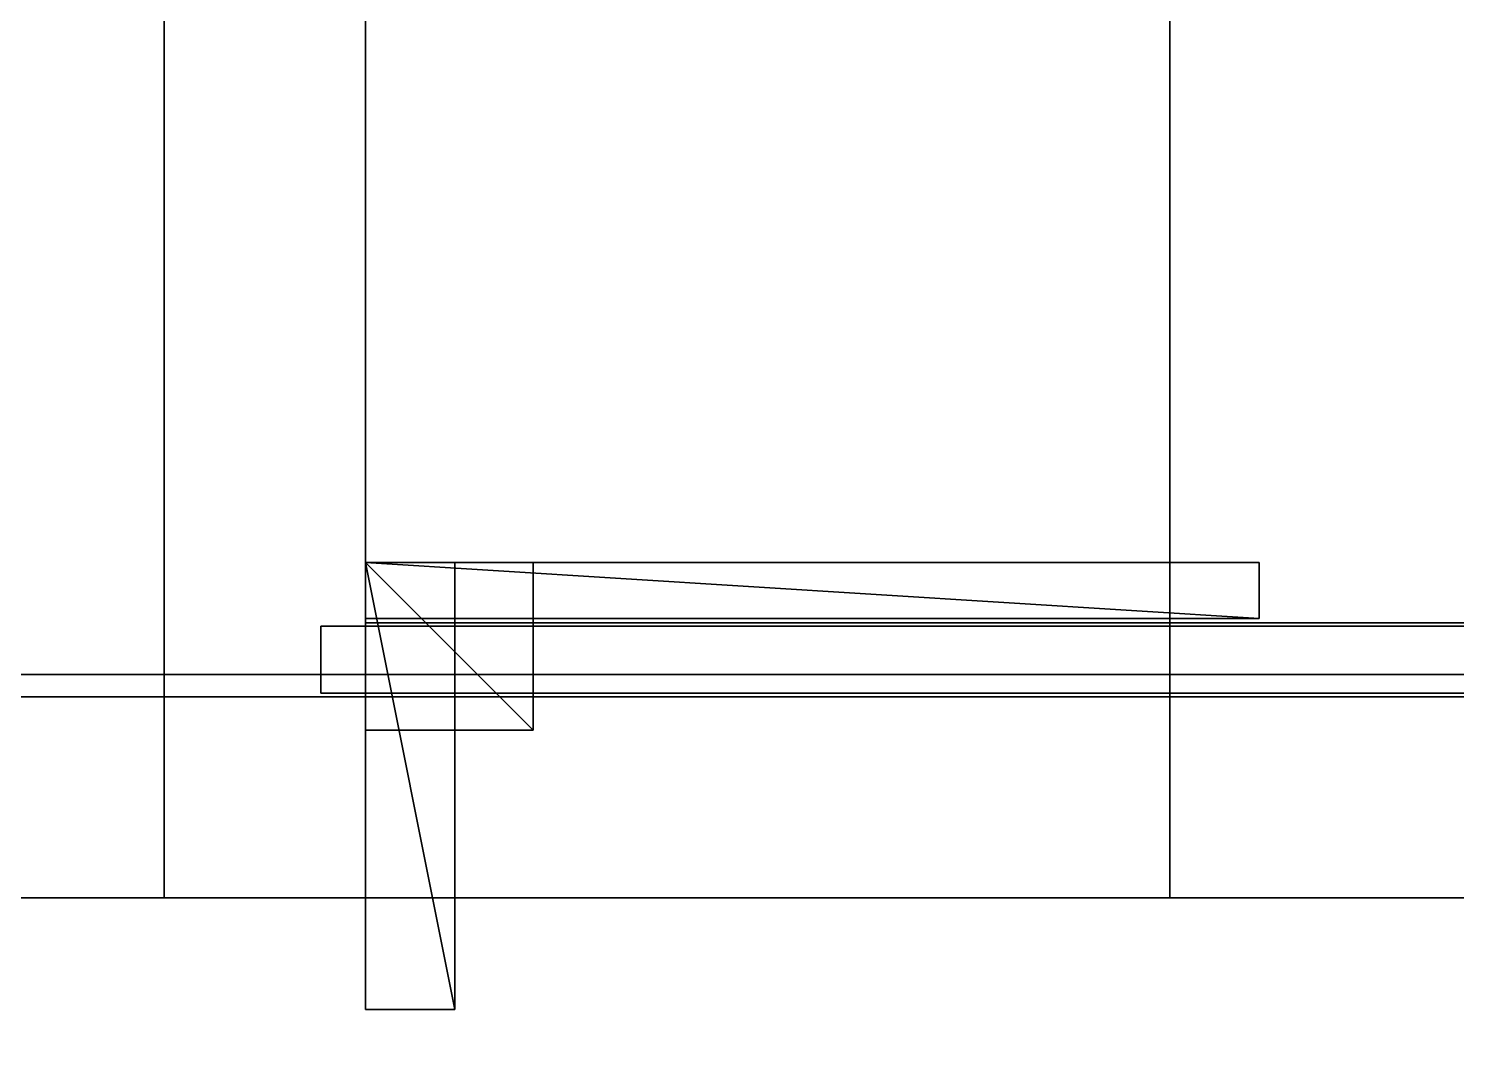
# Model space of a CAD drawing. Extents: x -469 to 3226, y 1395 to 4288.
# Drawn here: x 2434 to 2561.8, y 1531.5 to 1622.8 of the extents above; entities that cross this region are included whole.
import ezdxf

# ---------------------------------------------------------------- set-up
doc = ezdxf.new("R2010")
doc.units = 0
for name, color, linetype in [('LAYER0', 7, 'CONTINUOUS'), ('LAYER1', 7, 'CONTINUOUS'), ('LAYER2', 7, 'CONTINUOUS'), ('LAYER341', 9, 'CONTINUOUS'), ('LAYER346', 9, 'CONTINUOUS'), ('LAYER348', 9, 'CONTINUOUS'), ('LAYER350', 9, 'CONTINUOUS'), ('LAYER359', 2, 'CONTINUOUS'), ('LAYER360', 7, 'CONTINUOUS'), ('LAYER361', 253, 'CONTINUOUS'), ('LAYER362', 253, 'CONTINUOUS'), ('LAYER363', 253, 'CONTINUOUS'), ('LAYER364', 253, 'CONTINUOUS'), ('LAYER365', 253, 'CONTINUOUS'), ('LAYER366', 253, 'CONTINUOUS'), ('LAYER367', 7, 'CONTINUOUS'), ('LAYER369', 7, 'CONTINUOUS'), ('LAYER370', 7, 'CONTINUOUS'), ('LAYER371', 7, 'CONTINUOUS'), ('LAYER437', 7, 'CONTINUOUS'), ('LAYER438', 9, 'CONTINUOUS')]:
    doc.layers.add(name, color=color, linetype=linetype)

msp = doc.modelspace()

# ---------------------------------------------------------------- linework, layer by layer
at = {"layer": 'LAYER0', "invisible_edges": 1}
for points in [[(3116.174, 4288.024, -5), (-468.8259, 1395.024, -5), (-468.8259, 4288.024, -5), (3116.174, 4288.024, -5)], [(-468.8259, 1395.024, -5), (3116.174, 4288.024, -5), (3116.174, 1395.024, -5), (-468.8259, 1395.024, -5)], [(3116.174, 1395.024), (-468.8259, 4288.024), (-468.8259, 1395.024), (3116.174, 1395.024)], [(-468.8259, 4288.024), (3116.174, 1395.024), (3116.174, 4288.024), (-468.8259, 4288.024)]]:
    msp.add_3dface(points, dxfattribs=at)
at = {"layer": 'LAYER1'}
for points, invisible_edges in [([(-468.8259, 1395.024), (-318.8259, 1545.024), (3116.174, 1395.024), (-468.8259, 1395.024)], 3), ([(3116.174, 1395.024), (-318.8259, 1545.024), (2966.174, 1545.024), (3116.174, 1395.024)], 5), ([(2966.174, 1545.024, 2430), (2346.174, 1545.024, 2198), (-318.8259, 1545.024, 2430), (2966.174, 1545.024, 2430)], 3), ([(-318.8259, 1545.024), (1126.174, 1545.024, 1008), (2966.174, 1545.024), (-318.8259, 1545.024)], 3), ([(2346.174, 1545.024, 1008), (2966.174, 1545.024), (1126.174, 1545.024, 1008), (2346.174, 1545.024, 1008)], 3), ([(2966.174, 1545.024, 2430), (2346.174, 1545.024, 1008), (2346.174, 1545.024, 2198), (2966.174, 1545.024, 2430)], 5), ([(2966.174, 1545.024), (2346.174, 1545.024, 1008), (2966.174, 1545.024, 2430), (2966.174, 1545.024)], 3)]:
    msp.add_3dface(points, dxfattribs=dict(at, invisible_edges=invisible_edges))
at = {"layer": 'LAYER2', "invisible_edges": 1}
for points in [[(2536.174, 1745.024, 2430), (921.1741, 1545.024, 2430), (2536.174, 1545.024, 2430), (2536.174, 1745.024, 2430)], [(921.1741, 1545.024, 2430), (2536.174, 1745.024, 2430), (921.1741, 1745.024, 2430), (921.1741, 1545.024, 2430)], [(921.1741, 1745.024, 2425), (2536.174, 1545.024, 2425), (921.1741, 1545.024, 2425), (921.1741, 1745.024, 2425)], [(2536.174, 1545.024, 2425), (921.1741, 1745.024, 2425), (2536.174, 1745.024, 2425), (2536.174, 1545.024, 2425)], [(2536.174, 1745.024, 2430), (2536.174, 1545.024, 2425), (2536.174, 1745.024, 2425), (2536.174, 1745.024, 2430)], [(2536.174, 1545.024, 2425), (2536.174, 1745.024, 2430), (2536.174, 1545.024, 2430), (2536.174, 1545.024, 2425)], [(921.1741, 1545.024, 2430), (2536.174, 1545.024, 2425), (2536.174, 1545.024, 2430), (921.1741, 1545.024, 2430)], [(2536.174, 1545.024, 2425), (921.1741, 1545.024, 2430), (921.1741, 1545.024, 2425), (2536.174, 1545.024, 2425)]]:
    msp.add_3dface(points, dxfattribs=at)
at = {"layer": 'LAYER341', "invisible_edges": 1}
for points in [[(796.1741, 1545.024, 750.0001), (2966.174, 2095.024, 750.0001), (2966.174, 1545.024, 750.0001), (796.1741, 1545.024, 750.0001)], [(2966.174, 2095.024, 750.0001), (796.1741, 1545.024, 750.0001), (796.1741, 2095.024, 750.0001), (2966.174, 2095.024, 750.0001)], [(796.1741, 2095.024, 775.0001), (2966.174, 1545.024, 775.0001), (2966.174, 2095.024, 775.0001), (796.1741, 2095.024, 775.0001)], [(2966.174, 1545.024, 775.0001), (796.1741, 2095.024, 775.0001), (796.1741, 1545.024, 775.0001), (2966.174, 1545.024, 775.0001)], [(2966.174, 1545.024, 775.0001), (796.1741, 1545.024, 750.0001), (2966.174, 1545.024, 750.0001), (2966.174, 1545.024, 775.0001)], [(796.1741, 1545.024, 750.0001), (2966.174, 1545.024, 775.0001), (796.1741, 1545.024, 775.0001), (796.1741, 1545.024, 750.0001)]]:
    msp.add_3dface(points, dxfattribs=at)
at = {"layer": 'LAYER346', "invisible_edges": 1}
for points in [[(814.1741, 1563.024, 775.0001), (2966.174, 1545.024, 775.0001), (814.1741, 1545.024, 775.0001), (814.1741, 1563.024, 775.0001)], [(2966.174, 1545.024, 775.0001), (814.1741, 1563.024, 775.0001), (2966.174, 1563.024, 775.0001), (2966.174, 1545.024, 775.0001)], [(2966.174, 1563.024, 835.0001), (814.1741, 1545.024, 835.0001), (2966.174, 1545.024, 835.0001), (2966.174, 1563.024, 835.0001)], [(814.1741, 1545.024, 835.0001), (2966.174, 1563.024, 835.0001), (814.1741, 1563.024, 835.0001), (814.1741, 1545.024, 835.0001)], [(814.1741, 1563.024, 775.0001), (2966.174, 1563.024, 835.0001), (2966.174, 1563.024, 775.0001), (814.1741, 1563.024, 775.0001)], [(2966.174, 1563.024, 835.0001), (814.1741, 1563.024, 775.0001), (814.1741, 1563.024, 835.0001), (2966.174, 1563.024, 835.0001)], [(814.1741, 1545.024, 835.0001), (2966.174, 1545.024, 775.0001), (2966.174, 1545.024, 835.0001), (814.1741, 1545.024, 835.0001)], [(2966.174, 1545.024, 775.0001), (814.1741, 1545.024, 835.0001), (814.1741, 1545.024, 775.0001), (2966.174, 1545.024, 775.0001)]]:
    msp.add_3dface(points, dxfattribs=at)
at = {"layer": 'LAYER348', "invisible_edges": 1}
for points in [[(814.1741, 1545.024, 600), (2446.174, 1645.024, 600), (2446.174, 1545.024, 600), (814.1741, 1545.024, 600)], [(2446.174, 1645.024, 600), (814.1741, 1545.024, 600), (814.1741, 1645.024, 600), (2446.174, 1645.024, 600)], [(814.1741, 1645.024, 618), (2446.174, 1545.024, 618), (2446.174, 1645.024, 618), (814.1741, 1645.024, 618)], [(2446.174, 1545.024, 618), (814.1741, 1645.024, 618), (814.1741, 1545.024, 618), (2446.174, 1545.024, 618)], [(2446.174, 1545.024, 618), (2446.174, 1645.024, 600), (2446.174, 1645.024, 618), (2446.174, 1545.024, 618)], [(2446.174, 1645.024, 600), (2446.174, 1545.024, 618), (2446.174, 1545.024, 600), (2446.174, 1645.024, 600)], [(2446.174, 1545.024, 618), (814.1741, 1545.024, 600), (2446.174, 1545.024, 600), (2446.174, 1545.024, 618)], [(814.1741, 1545.024, 600), (2446.174, 1545.024, 618), (814.1741, 1545.024, 618), (814.1741, 1545.024, 600)]]:
    msp.add_3dface(points, dxfattribs=at)
at = {"layer": 'LAYER350', "invisible_edges": 1}
for points in [[(2464.174, 1545.024, 80.0001), (2446.174, 2075.024, 80.0001), (2464.174, 2075.024, 80.0001), (2464.174, 1545.024, 80.0001)], [(2446.174, 2075.024, 80.0001), (2464.174, 1545.024, 80.0001), (2446.174, 1545.024, 80.0001), (2446.174, 2075.024, 80.0001)], [(2446.174, 1545.024, 750.0001), (2464.174, 2075.024, 750.0001), (2446.174, 2075.024, 750.0001), (2446.174, 1545.024, 750.0001)], [(2464.174, 2075.024, 750.0001), (2446.174, 1545.024, 750.0001), (2464.174, 1545.024, 750.0001), (2464.174, 2075.024, 750.0001)], [(2446.174, 2075.024, 80.0001), (2446.174, 1545.024, 750.0001), (2446.174, 2075.024, 750.0001), (2446.174, 2075.024, 80.0001)], [(2446.174, 1545.024, 750.0001), (2446.174, 2075.024, 80.0001), (2446.174, 1545.024, 80.0001), (2446.174, 1545.024, 750.0001)], [(2464.174, 1545.024, 80.0001), (2464.174, 2075.024, 750.0001), (2464.174, 1545.024, 750.0001), (2464.174, 1545.024, 80.0001)], [(2464.174, 2075.024, 750.0001), (2464.174, 1545.024, 80.0001), (2464.174, 2075.024, 80.0001), (2464.174, 2075.024, 750.0001)], [(2446.174, 1545.024, 750.0001), (2464.174, 1545.024, 80.0001), (2464.174, 1545.024, 750.0001), (2446.174, 1545.024, 750.0001)], [(2464.174, 1545.024, 80.0001), (2446.174, 1545.024, 750.0001), (2446.174, 1545.024, 80.0001), (2464.174, 1545.024, 80.0001)]]:
    msp.add_3dface(points, dxfattribs=at)
at = {"layer": 'LAYER359'}
for points in [[(2464.174, 1575.024, 720.5001), (2544.174, 1570.024, 720.5001), (2544.174, 1575.024, 720.5001), (2464.174, 1575.024, 720.5001)], [(2464.174, 1570.024, 720.5001), (2544.174, 1570.024, 720.5001), (2464.174, 1575.024, 720.5001), (2464.174, 1570.024, 720.5001)], [(2464.174, 1575.024, 697.5001), (2464.174, 1570.024, 720.5001), (2464.174, 1575.024, 720.5001), (2464.174, 1575.024, 697.5001)], [(2464.174, 1570.024, 697.5001), (2464.174, 1570.024, 720.5001), (2464.174, 1575.024, 697.5001), (2464.174, 1570.024, 697.5001)], [(2544.174, 1575.024, 697.5001), (2464.174, 1575.024, 720.5001), (2544.174, 1575.024, 720.5001), (2544.174, 1575.024, 697.5001)], [(2464.174, 1575.024, 697.5001), (2464.174, 1575.024, 720.5001), (2544.174, 1575.024, 697.5001), (2464.174, 1575.024, 697.5001)], [(2544.174, 1570.024, 697.5001), (2464.174, 1575.024, 697.5001), (2544.174, 1575.024, 697.5001), (2544.174, 1570.024, 697.5001)], [(2464.174, 1570.024, 697.5001), (2464.174, 1575.024, 697.5001), (2544.174, 1570.024, 697.5001), (2464.174, 1570.024, 697.5001)], [(2544.174, 1575.024, 720.5001), (2544.174, 1570.024, 697.5001), (2544.174, 1575.024, 697.5001), (2544.174, 1575.024, 720.5001)], [(2544.174, 1570.024, 720.5001), (2544.174, 1570.024, 697.5001), (2544.174, 1575.024, 720.5001), (2544.174, 1570.024, 720.5001)], [(2544.174, 1570.024, 720.5001), (2464.174, 1570.024, 697.5001), (2544.174, 1570.024, 697.5001), (2544.174, 1570.024, 720.5001)], [(2464.174, 1570.024, 720.5001), (2464.174, 1570.024, 697.5001), (2544.174, 1570.024, 720.5001), (2464.174, 1570.024, 720.5001)]]:
    msp.add_3dface(points, dxfattribs=at)
at = {"layer": 'LAYER360', "invisible_edges": 1}
for points in [[(2464.174, 1575.024, 720.5001), (2544.174, 1575.024, 697.5001), (2464.174, 1575.024, 697.5001), (2464.174, 1575.024, 720.5001)], [(2544.174, 1575.024, 697.5001), (2464.174, 1575.024, 720.5001), (2544.174, 1575.024, 720.5001), (2544.174, 1575.024, 697.5001)], [(2464.174, 1575.024, 720.5001), (2544.174, 1570.024, 720.5001), (2544.174, 1575.024, 720.5001), (2464.174, 1575.024, 720.5001)], [(2544.174, 1570.024, 720.5001), (2464.174, 1575.024, 720.5001), (2464.174, 1570.024, 720.5001), (2544.174, 1570.024, 720.5001)], [(2464.174, 1570.024, 697.5001), (2544.174, 1575.024, 697.5001), (2544.174, 1570.024, 697.5001), (2464.174, 1570.024, 697.5001)], [(2544.174, 1575.024, 697.5001), (2464.174, 1570.024, 697.5001), (2464.174, 1575.024, 697.5001), (2544.174, 1575.024, 697.5001)], [(2464.174, 1570.024, 697.5001), (2464.174, 1575.024, 720.5001), (2464.174, 1575.024, 697.5001), (2464.174, 1570.024, 697.5001)], [(2464.174, 1575.024, 720.5001), (2464.174, 1570.024, 697.5001), (2464.174, 1570.024, 720.5001), (2464.174, 1575.024, 720.5001)], [(2544.174, 1570.024, 720.5001), (2544.174, 1575.024, 697.5001), (2544.174, 1575.024, 720.5001), (2544.174, 1570.024, 720.5001)], [(2544.174, 1575.024, 697.5001), (2544.174, 1570.024, 720.5001), (2544.174, 1570.024, 697.5001), (2544.174, 1575.024, 697.5001)], [(2544.174, 1570.024, 720.5001), (2464.174, 1570.024, 697.5001), (2544.174, 1570.024, 697.5001), (2544.174, 1570.024, 720.5001)], [(2464.174, 1570.024, 697.5001), (2544.174, 1570.024, 720.5001), (2464.174, 1570.024, 720.5001), (2464.174, 1570.024, 697.5001)]]:
    msp.add_3dface(points, dxfattribs=at)
at = {"layer": 'LAYER361'}
for points in [[(2464.174, 1575.024, 720.5001), (2479.174, 1560.024, 720.5001), (2479.174, 1575.024, 720.5001), (2464.174, 1575.024, 720.5001)], [(2464.174, 1560.024, 720.5001), (2479.174, 1560.024, 720.5001), (2464.174, 1575.024, 720.5001), (2464.174, 1560.024, 720.5001)], [(2464.174, 1575.024, 705.5001), (2464.174, 1560.024, 720.5001), (2464.174, 1575.024, 720.5001), (2464.174, 1575.024, 705.5001)], [(2464.174, 1560.024, 705.5001), (2464.174, 1560.024, 720.5001), (2464.174, 1575.024, 705.5001), (2464.174, 1560.024, 705.5001)], [(2479.174, 1575.024, 705.5001), (2464.174, 1575.024, 720.5001), (2479.174, 1575.024, 720.5001), (2479.174, 1575.024, 705.5001)], [(2464.174, 1575.024, 705.5001), (2464.174, 1575.024, 720.5001), (2479.174, 1575.024, 705.5001), (2464.174, 1575.024, 705.5001)], [(2479.174, 1560.024, 705.5001), (2464.174, 1575.024, 705.5001), (2479.174, 1575.024, 705.5001), (2479.174, 1560.024, 705.5001)], [(2464.174, 1560.024, 705.5001), (2464.174, 1575.024, 705.5001), (2479.174, 1560.024, 705.5001), (2464.174, 1560.024, 705.5001)], [(2479.174, 1575.024, 720.5001), (2479.174, 1560.024, 705.5001), (2479.174, 1575.024, 705.5001), (2479.174, 1575.024, 720.5001)], [(2479.174, 1560.024, 720.5001), (2479.174, 1560.024, 705.5001), (2479.174, 1575.024, 720.5001), (2479.174, 1560.024, 720.5001)], [(2479.174, 1560.024, 720.5001), (2464.174, 1560.024, 705.5001), (2479.174, 1560.024, 705.5001), (2479.174, 1560.024, 720.5001)], [(2464.174, 1560.024, 720.5001), (2464.174, 1560.024, 705.5001), (2479.174, 1560.024, 720.5001), (2464.174, 1560.024, 720.5001)]]:
    msp.add_3dface(points, dxfattribs=at)
at = {"layer": 'LAYER362'}
for points in [[(2464.174, 1575.024, 720.5001), (2479.174, 1560.024, 720.5001), (2479.174, 1575.024, 720.5001), (2464.174, 1575.024, 720.5001)], [(2464.174, 1560.024, 720.5001), (2479.174, 1560.024, 720.5001), (2464.174, 1575.024, 720.5001), (2464.174, 1560.024, 720.5001)], [(2464.174, 1575.024, 705.5001), (2464.174, 1560.024, 720.5001), (2464.174, 1575.024, 720.5001), (2464.174, 1575.024, 705.5001)], [(2464.174, 1560.024, 705.5001), (2464.174, 1560.024, 720.5001), (2464.174, 1575.024, 705.5001), (2464.174, 1560.024, 705.5001)], [(2479.174, 1575.024, 705.5001), (2464.174, 1575.024, 720.5001), (2479.174, 1575.024, 720.5001), (2479.174, 1575.024, 705.5001)], [(2464.174, 1575.024, 705.5001), (2464.174, 1575.024, 720.5001), (2479.174, 1575.024, 705.5001), (2464.174, 1575.024, 705.5001)], [(2479.174, 1560.024, 705.5001), (2464.174, 1575.024, 705.5001), (2479.174, 1575.024, 705.5001), (2479.174, 1560.024, 705.5001)], [(2464.174, 1560.024, 705.5001), (2464.174, 1575.024, 705.5001), (2479.174, 1560.024, 705.5001), (2464.174, 1560.024, 705.5001)], [(2479.174, 1575.024, 720.5001), (2479.174, 1560.024, 705.5001), (2479.174, 1575.024, 705.5001), (2479.174, 1575.024, 720.5001)], [(2479.174, 1560.024, 720.5001), (2479.174, 1560.024, 705.5001), (2479.174, 1575.024, 720.5001), (2479.174, 1560.024, 720.5001)], [(2479.174, 1560.024, 720.5001), (2464.174, 1560.024, 705.5001), (2479.174, 1560.024, 705.5001), (2479.174, 1560.024, 720.5001)], [(2464.174, 1560.024, 720.5001), (2464.174, 1560.024, 705.5001), (2479.174, 1560.024, 720.5001), (2464.174, 1560.024, 720.5001)]]:
    msp.add_3dface(points, dxfattribs=at)
at = {"layer": 'LAYER363'}
for points in [[(2464.174, 1575.024, 720.5001), (2479.174, 1560.024, 720.5001), (2479.174, 1575.024, 720.5001), (2464.174, 1575.024, 720.5001)], [(2464.174, 1560.024, 720.5001), (2479.174, 1560.024, 720.5001), (2464.174, 1575.024, 720.5001), (2464.174, 1560.024, 720.5001)], [(2464.174, 1575.024, 705.5001), (2464.174, 1560.024, 720.5001), (2464.174, 1575.024, 720.5001), (2464.174, 1575.024, 705.5001)], [(2464.174, 1560.024, 705.5001), (2464.174, 1560.024, 720.5001), (2464.174, 1575.024, 705.5001), (2464.174, 1560.024, 705.5001)], [(2479.174, 1575.024, 705.5001), (2464.174, 1575.024, 720.5001), (2479.174, 1575.024, 720.5001), (2479.174, 1575.024, 705.5001)], [(2464.174, 1575.024, 705.5001), (2464.174, 1575.024, 720.5001), (2479.174, 1575.024, 705.5001), (2464.174, 1575.024, 705.5001)], [(2479.174, 1560.024, 705.5001), (2464.174, 1575.024, 705.5001), (2479.174, 1575.024, 705.5001), (2479.174, 1560.024, 705.5001)], [(2464.174, 1560.024, 705.5001), (2464.174, 1575.024, 705.5001), (2479.174, 1560.024, 705.5001), (2464.174, 1560.024, 705.5001)], [(2479.174, 1575.024, 720.5001), (2479.174, 1560.024, 705.5001), (2479.174, 1575.024, 705.5001), (2479.174, 1575.024, 720.5001)], [(2479.174, 1560.024, 720.5001), (2479.174, 1560.024, 705.5001), (2479.174, 1575.024, 720.5001), (2479.174, 1560.024, 720.5001)], [(2479.174, 1560.024, 720.5001), (2464.174, 1560.024, 705.5001), (2479.174, 1560.024, 705.5001), (2479.174, 1560.024, 720.5001)], [(2464.174, 1560.024, 720.5001), (2464.174, 1560.024, 705.5001), (2479.174, 1560.024, 720.5001), (2464.174, 1560.024, 720.5001)]]:
    msp.add_3dface(points, dxfattribs=at)
at = {"layer": 'LAYER364'}
for points in [[(2464.174, 1575.024, 720.5001), (2479.174, 1560.024, 720.5001), (2479.174, 1575.024, 720.5001), (2464.174, 1575.024, 720.5001)], [(2464.174, 1560.024, 720.5001), (2479.174, 1560.024, 720.5001), (2464.174, 1575.024, 720.5001), (2464.174, 1560.024, 720.5001)], [(2464.174, 1575.024, 705.5001), (2464.174, 1560.024, 720.5001), (2464.174, 1575.024, 720.5001), (2464.174, 1575.024, 705.5001)], [(2464.174, 1560.024, 705.5001), (2464.174, 1560.024, 720.5001), (2464.174, 1575.024, 705.5001), (2464.174, 1560.024, 705.5001)], [(2479.174, 1575.024, 705.5001), (2464.174, 1575.024, 720.5001), (2479.174, 1575.024, 720.5001), (2479.174, 1575.024, 705.5001)], [(2464.174, 1575.024, 705.5001), (2464.174, 1575.024, 720.5001), (2479.174, 1575.024, 705.5001), (2464.174, 1575.024, 705.5001)], [(2479.174, 1560.024, 705.5001), (2464.174, 1575.024, 705.5001), (2479.174, 1575.024, 705.5001), (2479.174, 1560.024, 705.5001)], [(2464.174, 1560.024, 705.5001), (2464.174, 1575.024, 705.5001), (2479.174, 1560.024, 705.5001), (2464.174, 1560.024, 705.5001)], [(2479.174, 1575.024, 720.5001), (2479.174, 1560.024, 705.5001), (2479.174, 1575.024, 705.5001), (2479.174, 1575.024, 720.5001)], [(2479.174, 1560.024, 720.5001), (2479.174, 1560.024, 705.5001), (2479.174, 1575.024, 720.5001), (2479.174, 1560.024, 720.5001)], [(2479.174, 1560.024, 720.5001), (2464.174, 1560.024, 705.5001), (2479.174, 1560.024, 705.5001), (2479.174, 1560.024, 720.5001)], [(2464.174, 1560.024, 720.5001), (2464.174, 1560.024, 705.5001), (2479.174, 1560.024, 720.5001), (2464.174, 1560.024, 720.5001)]]:
    msp.add_3dface(points, dxfattribs=at)
at = {"layer": 'LAYER365'}
for points in [[(2464.174, 1575.024, 720.5001), (2472.174, 1535.024, 720.5001), (2472.174, 1575.024, 720.5001), (2464.174, 1575.024, 720.5001)], [(2464.174, 1535.024, 720.5001), (2472.174, 1535.024, 720.5001), (2464.174, 1575.024, 720.5001), (2464.174, 1535.024, 720.5001)], [(2464.174, 1575.024, 712.5001), (2464.174, 1535.024, 720.5001), (2464.174, 1575.024, 720.5001), (2464.174, 1575.024, 712.5001)], [(2464.174, 1535.024, 712.5001), (2464.174, 1535.024, 720.5001), (2464.174, 1575.024, 712.5001), (2464.174, 1535.024, 712.5001)], [(2472.174, 1575.024, 712.5001), (2464.174, 1575.024, 720.5001), (2472.174, 1575.024, 720.5001), (2472.174, 1575.024, 712.5001)], [(2464.174, 1575.024, 712.5001), (2464.174, 1575.024, 720.5001), (2472.174, 1575.024, 712.5001), (2464.174, 1575.024, 712.5001)], [(2472.174, 1535.024, 712.5001), (2464.174, 1575.024, 712.5001), (2472.174, 1575.024, 712.5001), (2472.174, 1535.024, 712.5001)], [(2464.174, 1535.024, 712.5001), (2464.174, 1575.024, 712.5001), (2472.174, 1535.024, 712.5001), (2464.174, 1535.024, 712.5001)], [(2472.174, 1575.024, 720.5001), (2472.174, 1535.024, 712.5001), (2472.174, 1575.024, 712.5001), (2472.174, 1575.024, 720.5001)], [(2472.174, 1535.024, 720.5001), (2472.174, 1535.024, 712.5001), (2472.174, 1575.024, 720.5001), (2472.174, 1535.024, 720.5001)], [(2472.174, 1535.024, 720.5001), (2464.174, 1535.024, 712.5001), (2472.174, 1535.024, 712.5001), (2472.174, 1535.024, 720.5001)], [(2464.174, 1535.024, 720.5001), (2464.174, 1535.024, 712.5001), (2472.174, 1535.024, 720.5001), (2464.174, 1535.024, 720.5001)]]:
    msp.add_3dface(points, dxfattribs=at)
at = {"layer": 'LAYER366'}
for points in [[(2464.174, 1575.024, 720.5001), (2544.174, 1570.024, 720.5001), (2544.174, 1575.024, 720.5001), (2464.174, 1575.024, 720.5001)], [(2464.174, 1570.024, 720.5001), (2544.174, 1570.024, 720.5001), (2464.174, 1575.024, 720.5001), (2464.174, 1570.024, 720.5001)], [(2464.174, 1575.024, 704.5001), (2464.174, 1570.024, 720.5001), (2464.174, 1575.024, 720.5001), (2464.174, 1575.024, 704.5001)], [(2464.174, 1570.024, 704.5001), (2464.174, 1570.024, 720.5001), (2464.174, 1575.024, 704.5001), (2464.174, 1570.024, 704.5001)], [(2544.174, 1575.024, 704.5001), (2464.174, 1575.024, 720.5001), (2544.174, 1575.024, 720.5001), (2544.174, 1575.024, 704.5001)], [(2464.174, 1575.024, 704.5001), (2464.174, 1575.024, 720.5001), (2544.174, 1575.024, 704.5001), (2464.174, 1575.024, 704.5001)], [(2544.174, 1570.024, 704.5001), (2464.174, 1575.024, 704.5001), (2544.174, 1575.024, 704.5001), (2544.174, 1570.024, 704.5001)], [(2464.174, 1570.024, 704.5001), (2464.174, 1575.024, 704.5001), (2544.174, 1570.024, 704.5001), (2464.174, 1570.024, 704.5001)], [(2544.174, 1575.024, 720.5001), (2544.174, 1570.024, 704.5001), (2544.174, 1575.024, 704.5001), (2544.174, 1575.024, 720.5001)], [(2544.174, 1570.024, 720.5001), (2544.174, 1570.024, 704.5001), (2544.174, 1575.024, 720.5001), (2544.174, 1570.024, 720.5001)], [(2544.174, 1570.024, 720.5001), (2464.174, 1570.024, 704.5001), (2544.174, 1570.024, 704.5001), (2544.174, 1570.024, 720.5001)], [(2464.174, 1570.024, 720.5001), (2464.174, 1570.024, 704.5001), (2544.174, 1570.024, 720.5001), (2464.174, 1570.024, 720.5001)]]:
    msp.add_3dface(points, dxfattribs=at)
at = {"layer": 'LAYER367', "invisible_edges": 1}
for points in [[(2464.174, 1545.024, 81.0001), (2928.174, 2075.024, 81.0001), (2928.174, 1545.024, 81.0001), (2464.174, 1545.024, 81.0001)], [(2928.174, 2075.024, 81.0001), (2464.174, 1545.024, 81.0001), (2464.174, 2075.024, 81.0001), (2928.174, 2075.024, 81.0001)], [(2464.174, 1545.024, 81.0001), (2464.174, 2075.024, 99.0001), (2464.174, 2075.024, 81.0001), (2464.174, 1545.024, 81.0001)], [(2464.174, 2075.024, 99.0001), (2464.174, 1545.024, 81.0001), (2464.174, 1545.024, 99.0001), (2464.174, 2075.024, 99.0001)], [(2464.174, 2075.024, 99.0001), (2928.174, 1545.024, 99.0001), (2928.174, 2075.024, 99.0001), (2464.174, 2075.024, 99.0001)], [(2928.174, 1545.024, 99.0001), (2464.174, 2075.024, 99.0001), (2464.174, 1545.024, 99.0001), (2928.174, 1545.024, 99.0001)], [(2928.174, 1545.024, 99.0001), (2464.174, 1545.024, 81.0001), (2928.174, 1545.024, 81.0001), (2928.174, 1545.024, 99.0001)], [(2464.174, 1545.024, 81.0001), (2928.174, 1545.024, 99.0001), (2464.174, 1545.024, 99.0001), (2464.174, 1545.024, 81.0001)]]:
    msp.add_3dface(points, dxfattribs=at)
at = {"layer": 'LAYER369', "invisible_edges": 1}
for points in [[(2464.174, 1563.024, 629.5001), (2464.174, 1545.024, 749.5001), (2464.174, 1563.024, 749.5001), (2464.174, 1563.024, 629.5001)], [(2464.174, 1545.024, 749.5001), (2464.174, 1563.024, 629.5001), (2464.174, 1545.024, 629.5001), (2464.174, 1545.024, 749.5001)], [(2928.174, 1563.024, 749.5001), (2464.174, 1545.024, 749.5001), (2928.174, 1545.024, 749.5001), (2928.174, 1563.024, 749.5001)], [(2464.174, 1545.024, 749.5001), (2928.174, 1563.024, 749.5001), (2464.174, 1563.024, 749.5001), (2464.174, 1545.024, 749.5001)], [(2464.174, 1563.024, 629.5001), (2928.174, 1545.024, 629.5001), (2464.174, 1545.024, 629.5001), (2464.174, 1563.024, 629.5001)], [(2928.174, 1545.024, 629.5001), (2464.174, 1563.024, 629.5001), (2928.174, 1563.024, 629.5001), (2928.174, 1545.024, 629.5001)], [(2928.174, 1563.024, 749.5001), (2464.174, 1563.024, 629.5001), (2464.174, 1563.024, 749.5001), (2928.174, 1563.024, 749.5001)], [(2464.174, 1563.024, 629.5001), (2928.174, 1563.024, 749.5001), (2928.174, 1563.024, 629.5001), (2464.174, 1563.024, 629.5001)], [(2928.174, 1545.024, 629.5001), (2464.174, 1545.024, 749.5001), (2464.174, 1545.024, 629.5001), (2928.174, 1545.024, 629.5001)], [(2464.174, 1545.024, 749.5001), (2928.174, 1545.024, 629.5001), (2928.174, 1545.024, 749.5001), (2464.174, 1545.024, 749.5001)]]:
    msp.add_3dface(points, dxfattribs=at)
at = {"layer": 'LAYER370', "invisible_edges": 1}
for points in [[(2460.174, 1569.324, 95.0001), (2932.174, 1569.324, 749.5001), (2932.174, 1569.324, 95.0001), (2460.174, 1569.324, 95.0001)], [(2932.174, 1569.324, 749.5001), (2460.174, 1569.324, 95.0001), (2460.174, 1569.324, 749.5001), (2932.174, 1569.324, 749.5001)], [(2460.174, 1563.324, 749.5001), (2932.174, 1569.324, 749.5001), (2460.174, 1569.324, 749.5001), (2460.174, 1563.324, 749.5001)], [(2932.174, 1569.324, 749.5001), (2460.174, 1563.324, 749.5001), (2932.174, 1563.324, 749.5001), (2932.174, 1569.324, 749.5001)], [(2460.174, 1569.324, 95.0001), (2460.174, 1563.324, 749.5001), (2460.174, 1569.324, 749.5001), (2460.174, 1569.324, 95.0001)], [(2460.174, 1563.324, 749.5001), (2460.174, 1569.324, 95.0001), (2460.174, 1563.324, 95.0001), (2460.174, 1563.324, 749.5001)], [(2932.174, 1563.324, 95.0001), (2460.174, 1569.324, 95.0001), (2932.174, 1569.324, 95.0001), (2932.174, 1563.324, 95.0001)], [(2460.174, 1569.324, 95.0001), (2932.174, 1563.324, 95.0001), (2460.174, 1563.324, 95.0001), (2460.174, 1569.324, 95.0001)], [(2460.174, 1563.324, 749.5001), (2932.174, 1563.324, 95.0001), (2932.174, 1563.324, 749.5001), (2460.174, 1563.324, 749.5001)], [(2932.174, 1563.324, 95.0001), (2460.174, 1563.324, 749.5001), (2460.174, 1563.324, 95.0001), (2932.174, 1563.324, 95.0001)]]:
    msp.add_3dface(points, dxfattribs=at)
at = {"layer": 'LAYER371', "invisible_edges": 1}
for points in [[(2928.174, 1569.624, 451.5001), (2464.174, 2075.024, 451.5001), (2464.174, 1569.624, 451.5001), (2928.174, 1569.624, 451.5001)], [(2464.174, 2075.024, 451.5001), (2928.174, 1569.624, 451.5001), (2928.174, 2075.024, 451.5001), (2464.174, 2075.024, 451.5001)], [(2464.174, 1569.624, 433.5001), (2464.174, 2075.024, 451.5001), (2464.174, 2075.024, 433.5001), (2464.174, 1569.624, 433.5001)], [(2464.174, 2075.024, 451.5001), (2464.174, 1569.624, 433.5001), (2464.174, 1569.624, 451.5001), (2464.174, 2075.024, 451.5001)], [(2928.174, 2075.024, 433.5001), (2464.174, 1569.624, 433.5001), (2464.174, 2075.024, 433.5001), (2928.174, 2075.024, 433.5001)], [(2464.174, 1569.624, 433.5001), (2928.174, 2075.024, 433.5001), (2928.174, 1569.624, 433.5001), (2464.174, 1569.624, 433.5001)], [(2464.174, 1569.624, 433.5001), (2928.174, 1569.624, 451.5001), (2464.174, 1569.624, 451.5001), (2464.174, 1569.624, 433.5001)], [(2928.174, 1569.624, 451.5001), (2464.174, 1569.624, 433.5001), (2928.174, 1569.624, 433.5001), (2928.174, 1569.624, 451.5001)]]:
    msp.add_3dface(points, dxfattribs=at)
at = {"layer": 'LAYER437'}
for points, invisible_edges in [([(-318.8259, 1545.023), (-298.8259, 1565.023), (2966.174, 1545.023), (-318.8259, 1545.023)], 3), ([(-298.8259, 1565.023, 60), (-318.8259, 1545.023, 60), (2966.174, 1545.023, 60), (-298.8259, 1565.023, 60)], 5), ([(2966.174, 1545.023), (-298.8259, 1565.023), (2946.174, 1565.023), (2966.174, 1545.023)], 5), ([(-298.8259, 1565.023, 60), (2946.174, 1565.023), (-298.8259, 1565.023), (-298.8259, 1565.023, 60)], 1), ([(2946.174, 1565.023), (-298.8259, 1565.023, 60), (2946.174, 1565.023, 60), (2946.174, 1565.023)], 1), ([(-298.8259, 1565.023, 60), (2966.174, 1545.023, 60), (2946.174, 1565.023, 60), (-298.8259, 1565.023, 60)], 3), ([(2966.174, 1545.023, 60), (-318.8259, 1545.023), (2966.174, 1545.023), (2966.174, 1545.023, 60)], 1), ([(-318.8259, 1545.023), (2966.174, 1545.023, 60), (-318.8259, 1545.023, 60), (-318.8259, 1545.023)], 1)]:
    msp.add_3dface(points, dxfattribs=dict(at, invisible_edges=invisible_edges))
at = {"layer": 'LAYER438'}
for points, invisible_edges in [([(2446.174, 2075.024), (2464.174, 2057.024), (2446.174, 1545.024), (2446.174, 2075.024)], 3), ([(2446.174, 2075.024, 80), (2446.174, 1545.024), (2446.174, 1545.024, 80), (2446.174, 2075.024, 80)], 1), ([(2446.174, 1545.024), (2446.174, 2075.024, 80), (2446.174, 2075.024), (2446.174, 1545.024)], 1), ([(2464.174, 1545.024, 80), (2446.174, 2075.024, 80), (2446.174, 1545.024, 80), (2464.174, 1545.024, 80)], 1), ([(2446.174, 2075.024, 80), (2464.174, 1545.024, 80), (2464.174, 2057.024, 80), (2446.174, 2075.024, 80)], 5), ([(2464.174, 1545.024), (2446.174, 1545.024), (2464.174, 2057.024), (2464.174, 1545.024)], 2), ([(2464.174, 2057.024), (2464.174, 1545.024, 80), (2464.174, 1545.024), (2464.174, 2057.024)], 1), ([(2464.174, 1545.024, 80), (2464.174, 2057.024), (2464.174, 2057.024, 80), (2464.174, 1545.024, 80)], 1), ([(2464.174, 1545.024, 80), (2446.174, 1545.024), (2464.174, 1545.024), (2464.174, 1545.024, 80)], 1), ([(2446.174, 1545.024), (2464.174, 1545.024, 80), (2446.174, 1545.024, 80), (2446.174, 1545.024)], 1)]:
    msp.add_3dface(points, dxfattribs=dict(at, invisible_edges=invisible_edges))

# ---------------------------------------------------------------- meshes
at = {"layer": 'LAYER1'}
mesh = msp.add_polymesh((5, 2), dxfattribs=at)
for k, corner in enumerate([(2966.174, 1545.024, 2430), (2966.174, 4138.024, 2430), (-318.8259, 1545.024, 2430), (2966.174, 1545.024, 2430), (-318.8259, 4138.024, 2430), (-318.8259, 1545.024, 2430), (2966.174, 4138.024, 2430), (-318.8259, 4138.024, 2430), (3116.174, 4288.024, 2430), (-468.8259, 4288.024, 2430)]):
    mesh.set_mesh_vertex(divmod(k, 2), corner)

doc.saveas('drawing.dxf')
